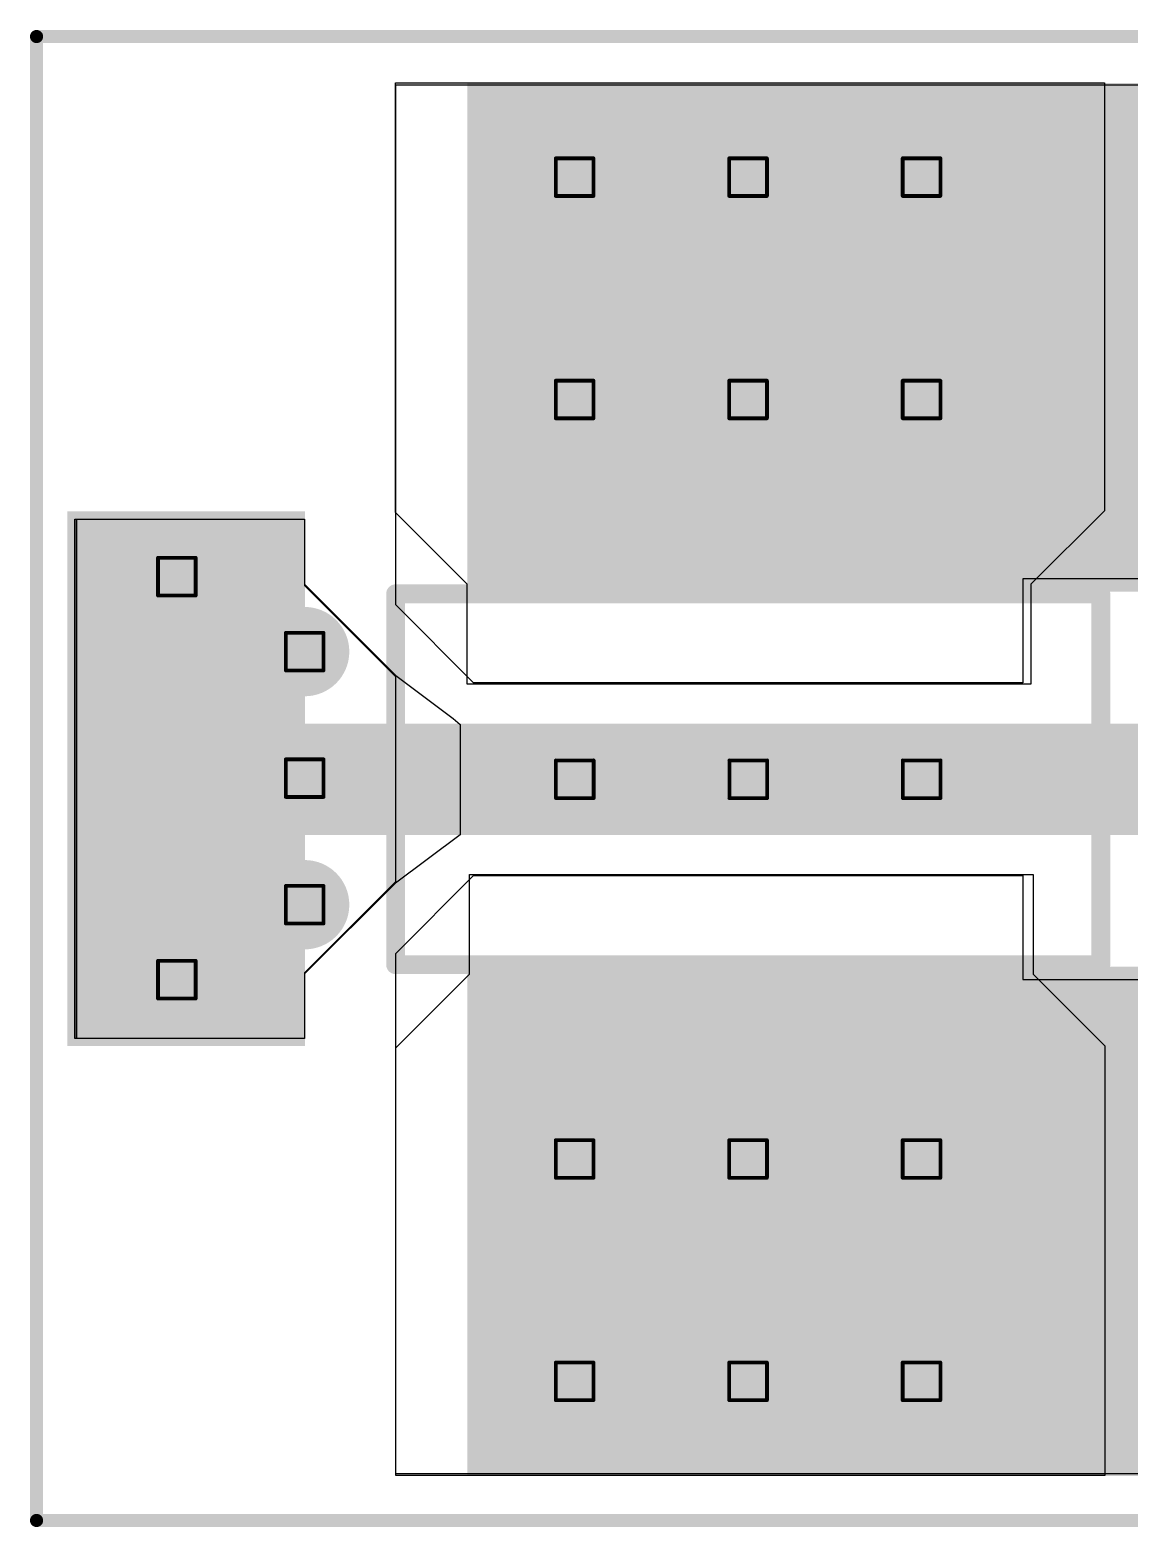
# Model space of a CAD drawing. Header units: inches. Extents: x 95 to 271, y 81 to 124.
# Drawn here: x 97.41 to 112.22, y 86.91 to 107.09 of the extents above; entities that cross this region are included whole.
import ezdxf

# ---------------------------------------------------------------- set-up
doc = ezdxf.new("R2010")
doc.units = ezdxf.units.IN
for name, color, linetype in [('Board Outline', 216, 'Continuous'), ('Bottom Layer', 5, 'Continuous'), ('Bottom Overlay', 54, 'Continuous'), ('Bottom Paste', 16, 'Continuous'), ('Bottom Solder', 6, 'Continuous'), ('Drill Drawing', 1, 'Continuous'), ('Top Layer', 1, 'Continuous'), ('Top Overlay', 2, 'Continuous'), ('Top Paste', 8, 'Continuous'), ('Top Solder', 216, 'Continuous'), ('Via Holes', 16, 'Continuous')]:
    doc.layers.add(name, color=color, linetype=linetype)

# ---------------------------------------------------------------- blocks, each defined once
blk = doc.blocks.new('3_4___T____P___SMD_B_4')
at = {"layer": 'Bottom Layer'}
blk.add_hatch(color=5, dxfattribs=at).paths.add_polyline_path([(-1.5, 2), (1.5, 2), (1.5, -2), (-1.5, -2)])
at = {"layer": 'Bottom Paste'}
blk.add_hatch(color=16, dxfattribs=at).paths.add_polyline_path([(-1.5, 2), (1.5, 2), (1.5, -2), (-1.5, -2)])
at = {"layer": 'Bottom Solder'}
blk.add_hatch(color=6, dxfattribs=at).paths.add_polyline_path([(-1.602, 2.102), (1.602, 2.102), (1.602, -2.102), (-1.602, -2.102)])
blk = doc.blocks.new('3_4___T____P___SMD_5')
at = {"layer": 'Top Layer'}
blk.add_hatch(color=1, dxfattribs=at).paths.add_polyline_path([(-1.5, 2), (1.5, 2), (1.5, -2), (-1.5, -2)])
at = {"layer": 'Top Paste'}
blk.add_hatch(color=8, dxfattribs=at).paths.add_polyline_path([(-1.5, 2), (1.5, 2), (1.5, -2), (-1.5, -2)])
at = {"layer": 'Top Solder'}
blk.add_hatch(color=216, dxfattribs=at).paths.add_polyline_path([(-1.602, 2.102), (1.602, 2.102), (1.602, -2.102), (-1.602, -2.102)])
blk = doc.blocks.new('3_4___T____P___SMD_B_12')
at = {"layer": 'Bottom Layer'}
blk.add_hatch(color=5, dxfattribs=at).paths.add_polyline_path([(-1.5, 2), (1.5, 2), (1.5, -2), (-1.5, -2)])
at = {"layer": 'Bottom Paste'}
blk.add_hatch(color=16, dxfattribs=at).paths.add_polyline_path([(-1.5, 2), (1.5, 2), (1.5, -2), (-1.5, -2)])
at = {"layer": 'Bottom Solder'}
blk.add_hatch(color=6, dxfattribs=at).paths.add_polyline_path([(-1.602, 2.102), (1.602, 2.102), (1.602, -2.102), (-1.602, -2.102)])
blk = doc.blocks.new('3_4___T____P___SMD_13')
at = {"layer": 'Top Layer'}
blk.add_hatch(color=1, dxfattribs=at).paths.add_polyline_path([(-1.5, 2), (1.5, 2), (1.5, -2), (-1.5, -2)])
at = {"layer": 'Top Paste'}
blk.add_hatch(color=8, dxfattribs=at).paths.add_polyline_path([(-1.5, 2), (1.5, 2), (1.5, -2), (-1.5, -2)])
at = {"layer": 'Top Solder'}
blk.add_hatch(color=216, dxfattribs=at).paths.add_polyline_path([(-1.602, 2.102), (1.602, 2.102), (1.602, -2.102), (-1.602, -2.102)])
blk = doc.blocks.new('10X10MM_TEST_PAD_SMD_17')
at = {"layer": 'Top Layer'}
blk.add_hatch(color=1, dxfattribs=at).paths.add_polyline_path([(-3.5, 1.5), (3.5, 1.5), (3.5, -1.5), (-3.5, -1.5)])
at = {"layer": 'Top Paste'}
blk.add_hatch(color=8, dxfattribs=at).paths.add_polyline_path([(-3.5, 1.5), (3.5, 1.5), (3.5, -1.5), (-3.5, -1.5)])
at = {"layer": 'Top Solder'}
blk.add_hatch(color=216, dxfattribs=at).paths.add_polyline_path([(-3.602, 1.602), (3.602, 1.602), (3.602, -1.602), (-3.602, -1.602)])
blk = doc.blocks.new('SCP60_4__B_21')
at = {"layer": 'Bottom Overlay', "const_width": 0.254}
for points in [[(-4.75, 2.5), (-4.75, -2.5)], [(4.75, 2.5), (-4.75, 2.5)], [(4.75, 2.5), (4.75, -2.5)], [(4.75, -2.5), (-4.75, -2.5)]]:
    blk.add_lwpolyline(points, dxfattribs=at)
at = {"layer": 'Bottom Overlay', "const_width": 0.127}
for points in [[(-4.814, 2.5, 1), (-4.687, 2.5, 1)], [(-4.814, 2.5, 1), (-4.687, 2.5, 1)], [(4.686, 2.5, 1), (4.813, 2.5, 1)], [(4.686, 2.5, 1), (4.813, 2.5, 1)], [(-4.814, -2.5, 1), (-4.687, -2.5, 1)], [(-4.814, -2.5, 1), (-4.687, -2.5, 1)], [(4.686, -2.5, 1), (4.813, -2.5, 1)], [(4.686, -2.5, 1), (4.813, -2.5, 1)]]:
    blk.add_lwpolyline(points, format="xyb", close=True, dxfattribs=at)
blk = doc.blocks.new('SCP60_4__22')
at = {"layer": 'Top Overlay', "const_width": 0.254}
for points in [[(-4.75, -2.5), (-4.75, 2.5)], [(-4.75, 2.5), (4.75, 2.5)], [(4.75, -2.5), (4.75, 2.5)], [(-4.75, -2.5), (4.75, -2.5)]]:
    blk.add_lwpolyline(points, dxfattribs=at)
at = {"layer": 'Top Overlay', "const_width": 0.127}
for points in [[(-4.814, 2.5, 1), (-4.687, 2.5, 1)], [(-4.814, 2.5, 1), (-4.687, 2.5, 1)], [(4.686, 2.5, 1), (4.813, 2.5, 1)], [(4.686, 2.5, 1), (4.813, 2.5, 1)], [(-4.814, -2.5, 1), (-4.687, -2.5, 1)], [(-4.814, -2.5, 1), (-4.687, -2.5, 1)], [(4.686, -2.5, 1), (4.813, -2.5, 1)], [(4.686, -2.5, 1), (4.813, -2.5, 1)]]:
    blk.add_lwpolyline(points, format="xyb", close=True, dxfattribs=at)

msp = doc.modelspace()

# ---------------------------------------------------------------- hatches: boundary and pattern name
at = {"layer": 'Bottom Layer'}
h = msp.add_hatch(color=5, dxfattribs=at)
edge = h.paths.add_edge_path()
edge.add_arc((104.75, 105.105), 0.5, 0, 360)
h = msp.add_hatch(color=5, dxfattribs=at)
edge = h.paths.add_edge_path()
edge.add_arc((107.087, 105.105), 0.5, 0, 360)
h = msp.add_hatch(color=5, dxfattribs=at)
edge = h.paths.add_edge_path()
edge.add_arc((109.424, 105.105), 0.5, 0, 360)
h = msp.add_hatch(color=5, dxfattribs=at)
edge = h.paths.add_edge_path()
edge.add_arc((104.75, 102.108), 0.5, 0, 360)
h = msp.add_hatch(color=5, dxfattribs=at)
edge = h.paths.add_edge_path()
edge.add_arc((107.087, 102.108), 0.5, 0, 360)
h = msp.add_hatch(color=5, dxfattribs=at)
edge = h.paths.add_edge_path()
edge.add_arc((109.424, 102.108), 0.5, 0, 360)
h = msp.add_hatch(color=5, dxfattribs=at)
edge = h.paths.add_edge_path()
edge.add_arc((99.39, 99.72), 0.5, 0, 360)
h = msp.add_hatch(color=5, dxfattribs=at)
edge = h.paths.add_edge_path()
edge.add_arc((101.112, 98.71), 0.5, 0, 360)
h = msp.add_hatch(color=5, dxfattribs=at)
edge = h.paths.add_edge_path()
edge.add_arc((101.112, 97.005), 0.5, 0, 360)
h = msp.add_hatch(color=5, dxfattribs=at)
edge = h.paths.add_edge_path()
edge.add_arc((104.752, 96.99), 0.5, 0, 360)
h = msp.add_hatch(color=5, dxfattribs=at)
edge = h.paths.add_edge_path()
edge.add_arc((107.089, 96.99), 0.5, 0, 360)
h = msp.add_hatch(color=5, dxfattribs=at)
edge = h.paths.add_edge_path()
edge.add_arc((109.426, 96.99), 0.5, 0, 360)
h = msp.add_hatch(color=5, dxfattribs=at)
edge = h.paths.add_edge_path()
edge.add_arc((101.112, 95.299), 0.5, 0, 360)
h = msp.add_hatch(color=5, dxfattribs=at)
edge = h.paths.add_edge_path()
edge.add_arc((99.39, 94.289), 0.5, 0, 360)
h = msp.add_hatch(color=5, dxfattribs=at)
edge = h.paths.add_edge_path()
edge.add_arc((104.75, 91.872), 0.5, 0, 360)
h = msp.add_hatch(color=5, dxfattribs=at)
edge = h.paths.add_edge_path()
edge.add_arc((107.087, 91.872), 0.5, 0, 360)
h = msp.add_hatch(color=5, dxfattribs=at)
edge = h.paths.add_edge_path()
edge.add_arc((109.424, 91.872), 0.5, 0, 360)
h = msp.add_hatch(color=5, dxfattribs=at)
edge = h.paths.add_edge_path()
edge.add_arc((104.75, 88.875), 0.5, 0, 360)
h = msp.add_hatch(color=5, dxfattribs=at)
edge = h.paths.add_edge_path()
edge.add_arc((107.087, 88.875), 0.5, 0, 360)
h = msp.add_hatch(color=5, dxfattribs=at)
edge = h.paths.add_edge_path()
edge.add_arc((109.424, 88.875), 0.5, 0, 360)
at = {"layer": 'Bottom Solder'}
for points in [[(103.302, 99.517), (142.011, 99.517), (142.011, 106.375), (103.302, 106.375)], [(103.302, 87.599), (142.011, 87.599), (142.011, 94.457), (103.302, 94.457)]]:
    msp.add_hatch(color=6, dxfattribs=at).paths.add_polyline_path(points)
h = msp.add_hatch(color=6, dxfattribs=at)
edge = h.paths.add_edge_path()
edge.add_arc((104.75, 105.105), 0.602, 0, 360)
h = msp.add_hatch(color=6, dxfattribs=at)
edge = h.paths.add_edge_path()
edge.add_arc((107.087, 105.105), 0.602, 0, 360)
h = msp.add_hatch(color=6, dxfattribs=at)
edge = h.paths.add_edge_path()
edge.add_arc((109.424, 105.105), 0.602, 0, 360)
h = msp.add_hatch(color=6, dxfattribs=at)
edge = h.paths.add_edge_path()
edge.add_arc((104.75, 102.108), 0.602, 0, 360)
h = msp.add_hatch(color=6, dxfattribs=at)
edge = h.paths.add_edge_path()
edge.add_arc((107.087, 102.108), 0.602, 0, 360)
h = msp.add_hatch(color=6, dxfattribs=at)
edge = h.paths.add_edge_path()
edge.add_arc((109.424, 102.108), 0.602, 0, 360)
h = msp.add_hatch(color=6, dxfattribs=at)
edge = h.paths.add_edge_path()
edge.add_arc((99.39, 99.72), 0.602, 0, 360)
h = msp.add_hatch(color=6, dxfattribs=at)
edge = h.paths.add_edge_path()
edge.add_arc((101.112, 98.71), 0.602, 0, 360)
h = msp.add_hatch(color=6, dxfattribs=at)
edge = h.paths.add_edge_path()
edge.add_arc((101.112, 97.005), 0.602, 0, 360)
h = msp.add_hatch(color=6, dxfattribs=at)
edge = h.paths.add_edge_path()
edge.add_arc((104.752, 96.99), 0.602, 0, 360)
h = msp.add_hatch(color=6, dxfattribs=at)
edge = h.paths.add_edge_path()
edge.add_arc((107.089, 96.99), 0.602, 0, 360)
h = msp.add_hatch(color=6, dxfattribs=at)
edge = h.paths.add_edge_path()
edge.add_arc((109.426, 96.99), 0.602, 0, 360)
h = msp.add_hatch(color=6, dxfattribs=at)
edge = h.paths.add_edge_path()
edge.add_arc((101.112, 95.299), 0.602, 0, 360)
h = msp.add_hatch(color=6, dxfattribs=at)
edge = h.paths.add_edge_path()
edge.add_arc((99.39, 94.289), 0.602, 0, 360)
h = msp.add_hatch(color=6, dxfattribs=at)
edge = h.paths.add_edge_path()
edge.add_arc((104.75, 91.872), 0.602, 0, 360)
h = msp.add_hatch(color=6, dxfattribs=at)
edge = h.paths.add_edge_path()
edge.add_arc((107.087, 91.872), 0.602, 0, 360)
h = msp.add_hatch(color=6, dxfattribs=at)
edge = h.paths.add_edge_path()
edge.add_arc((109.424, 91.872), 0.602, 0, 360)
h = msp.add_hatch(color=6, dxfattribs=at)
edge = h.paths.add_edge_path()
edge.add_arc((104.75, 88.875), 0.602, 0, 360)
h = msp.add_hatch(color=6, dxfattribs=at)
edge = h.paths.add_edge_path()
edge.add_arc((107.087, 88.875), 0.602, 0, 360)
h = msp.add_hatch(color=6, dxfattribs=at)
edge = h.paths.add_edge_path()
edge.add_arc((109.424, 88.875), 0.602, 0, 360)
at = {"layer": 'Top Layer'}
h = msp.add_hatch(color=1, dxfattribs=at)
edge = h.paths.add_edge_path()
edge.add_arc((104.75, 105.105), 0.5, 0, 360)
h = msp.add_hatch(color=1, dxfattribs=at)
edge = h.paths.add_edge_path()
edge.add_arc((107.087, 105.105), 0.5, 0, 360)
h = msp.add_hatch(color=1, dxfattribs=at)
edge = h.paths.add_edge_path()
edge.add_arc((109.424, 105.105), 0.5, 0, 360)
h = msp.add_hatch(color=1, dxfattribs=at)
edge = h.paths.add_edge_path()
edge.add_arc((104.75, 102.108), 0.5, 0, 360)
h = msp.add_hatch(color=1, dxfattribs=at)
edge = h.paths.add_edge_path()
edge.add_arc((107.087, 102.108), 0.5, 0, 360)
h = msp.add_hatch(color=1, dxfattribs=at)
edge = h.paths.add_edge_path()
edge.add_arc((109.424, 102.108), 0.5, 0, 360)
h = msp.add_hatch(color=1, dxfattribs=at)
edge = h.paths.add_edge_path()
edge.add_arc((99.39, 99.72), 0.5, 0, 360)
h = msp.add_hatch(color=1, dxfattribs=at)
edge = h.paths.add_edge_path()
edge.add_arc((101.112, 98.71), 0.5, 0, 360)
h = msp.add_hatch(color=1, dxfattribs=at)
edge = h.paths.add_edge_path()
edge.add_arc((101.112, 97.005), 0.5, 0, 360)
h = msp.add_hatch(color=1, dxfattribs=at)
edge = h.paths.add_edge_path()
edge.add_arc((104.752, 96.99), 0.5, 0, 360)
h = msp.add_hatch(color=1, dxfattribs=at)
edge = h.paths.add_edge_path()
edge.add_arc((107.089, 96.99), 0.5, 0, 360)
h = msp.add_hatch(color=1, dxfattribs=at)
edge = h.paths.add_edge_path()
edge.add_arc((109.426, 96.99), 0.5, 0, 360)
h = msp.add_hatch(color=1, dxfattribs=at)
edge = h.paths.add_edge_path()
edge.add_arc((101.112, 95.299), 0.5, 0, 360)
h = msp.add_hatch(color=1, dxfattribs=at)
edge = h.paths.add_edge_path()
edge.add_arc((99.39, 94.289), 0.5, 0, 360)
h = msp.add_hatch(color=1, dxfattribs=at)
edge = h.paths.add_edge_path()
edge.add_arc((104.75, 91.872), 0.5, 0, 360)
h = msp.add_hatch(color=1, dxfattribs=at)
edge = h.paths.add_edge_path()
edge.add_arc((107.087, 91.872), 0.5, 0, 360)
h = msp.add_hatch(color=1, dxfattribs=at)
edge = h.paths.add_edge_path()
edge.add_arc((109.424, 91.872), 0.5, 0, 360)
h = msp.add_hatch(color=1, dxfattribs=at)
edge = h.paths.add_edge_path()
edge.add_arc((104.75, 88.875), 0.5, 0, 360)
h = msp.add_hatch(color=1, dxfattribs=at)
edge = h.paths.add_edge_path()
edge.add_arc((107.087, 88.875), 0.5, 0, 360)
h = msp.add_hatch(color=1, dxfattribs=at)
edge = h.paths.add_edge_path()
edge.add_arc((109.424, 88.875), 0.5, 0, 360)
at = {"layer": 'Top Solder'}
for points in [[(103.302, 99.517), (142.011, 99.517), (142.011, 106.375), (103.302, 106.375)], [(103.302, 87.608), (142.011, 87.608), (142.011, 94.466), (103.302, 94.466)]]:
    msp.add_hatch(color=216, dxfattribs=at).paths.add_polyline_path(points)
h = msp.add_hatch(color=216, dxfattribs=at)
edge = h.paths.add_edge_path()
edge.add_arc((104.75, 105.105), 0.602, 0, 360)
h = msp.add_hatch(color=216, dxfattribs=at)
edge = h.paths.add_edge_path()
edge.add_arc((107.087, 105.105), 0.602, 0, 360)
h = msp.add_hatch(color=216, dxfattribs=at)
edge = h.paths.add_edge_path()
edge.add_arc((109.424, 105.105), 0.602, 0, 360)
h = msp.add_hatch(color=216, dxfattribs=at)
edge = h.paths.add_edge_path()
edge.add_arc((104.75, 102.108), 0.602, 0, 360)
h = msp.add_hatch(color=216, dxfattribs=at)
edge = h.paths.add_edge_path()
edge.add_arc((107.087, 102.108), 0.602, 0, 360)
h = msp.add_hatch(color=216, dxfattribs=at)
edge = h.paths.add_edge_path()
edge.add_arc((109.424, 102.108), 0.602, 0, 360)
h = msp.add_hatch(color=216, dxfattribs=at)
edge = h.paths.add_edge_path()
edge.add_arc((99.39, 99.72), 0.602, 0, 360)
h = msp.add_hatch(color=216, dxfattribs=at)
edge = h.paths.add_edge_path()
edge.add_arc((101.112, 98.71), 0.602, 0, 360)
h = msp.add_hatch(color=216, dxfattribs=at)
edge = h.paths.add_edge_path()
edge.add_arc((101.112, 97.005), 0.602, 0, 360)
h = msp.add_hatch(color=216, dxfattribs=at)
edge = h.paths.add_edge_path()
edge.add_arc((104.752, 96.99), 0.602, 0, 360)
h = msp.add_hatch(color=216, dxfattribs=at)
edge = h.paths.add_edge_path()
edge.add_arc((107.089, 96.99), 0.602, 0, 360)
h = msp.add_hatch(color=216, dxfattribs=at)
edge = h.paths.add_edge_path()
edge.add_arc((109.426, 96.99), 0.602, 0, 360)
h = msp.add_hatch(color=216, dxfattribs=at)
edge = h.paths.add_edge_path()
edge.add_arc((101.112, 95.299), 0.602, 0, 360)
h = msp.add_hatch(color=216, dxfattribs=at)
edge = h.paths.add_edge_path()
edge.add_arc((99.39, 94.289), 0.602, 0, 360)
h = msp.add_hatch(color=216, dxfattribs=at)
edge = h.paths.add_edge_path()
edge.add_arc((104.75, 91.872), 0.602, 0, 360)
h = msp.add_hatch(color=216, dxfattribs=at)
edge = h.paths.add_edge_path()
edge.add_arc((107.087, 91.872), 0.602, 0, 360)
h = msp.add_hatch(color=216, dxfattribs=at)
edge = h.paths.add_edge_path()
edge.add_arc((109.424, 91.872), 0.602, 0, 360)
h = msp.add_hatch(color=216, dxfattribs=at)
edge = h.paths.add_edge_path()
edge.add_arc((104.75, 88.875), 0.602, 0, 360)
h = msp.add_hatch(color=216, dxfattribs=at)
edge = h.paths.add_edge_path()
edge.add_arc((107.087, 88.875), 0.602, 0, 360)
h = msp.add_hatch(color=216, dxfattribs=at)
edge = h.paths.add_edge_path()
edge.add_arc((109.424, 88.875), 0.602, 0, 360)
at = {"layer": 'Via Holes'}
h = msp.add_hatch(color=7, dxfattribs=at)
edge = h.paths.add_edge_path()
edge.add_arc((104.75, 105.105), 0.25, 0, 360)
h = msp.add_hatch(color=7, dxfattribs=at)
edge = h.paths.add_edge_path()
edge.add_arc((107.087, 105.105), 0.25, 0, 360)
h = msp.add_hatch(color=7, dxfattribs=at)
edge = h.paths.add_edge_path()
edge.add_arc((109.424, 105.105), 0.25, 0, 360)
h = msp.add_hatch(color=7, dxfattribs=at)
edge = h.paths.add_edge_path()
edge.add_arc((104.75, 102.108), 0.25, 0, 360)
h = msp.add_hatch(color=7, dxfattribs=at)
edge = h.paths.add_edge_path()
edge.add_arc((107.087, 102.108), 0.25, 0, 360)
h = msp.add_hatch(color=7, dxfattribs=at)
edge = h.paths.add_edge_path()
edge.add_arc((109.424, 102.108), 0.25, 0, 360)
h = msp.add_hatch(color=7, dxfattribs=at)
edge = h.paths.add_edge_path()
edge.add_arc((99.39, 99.72), 0.25, 0, 360)
h = msp.add_hatch(color=7, dxfattribs=at)
edge = h.paths.add_edge_path()
edge.add_arc((101.112, 98.71), 0.25, 0, 360)
h = msp.add_hatch(color=7, dxfattribs=at)
edge = h.paths.add_edge_path()
edge.add_arc((101.112, 97.005), 0.25, 0, 360)
h = msp.add_hatch(color=7, dxfattribs=at)
edge = h.paths.add_edge_path()
edge.add_arc((104.752, 96.99), 0.25, 0, 360)
h = msp.add_hatch(color=7, dxfattribs=at)
edge = h.paths.add_edge_path()
edge.add_arc((107.089, 96.99), 0.25, 0, 360)
h = msp.add_hatch(color=7, dxfattribs=at)
edge = h.paths.add_edge_path()
edge.add_arc((109.426, 96.99), 0.25, 0, 360)
h = msp.add_hatch(color=7, dxfattribs=at)
edge = h.paths.add_edge_path()
edge.add_arc((101.112, 95.299), 0.25, 0, 360)
h = msp.add_hatch(color=7, dxfattribs=at)
edge = h.paths.add_edge_path()
edge.add_arc((99.39, 94.289), 0.25, 0, 360)
h = msp.add_hatch(color=7, dxfattribs=at)
edge = h.paths.add_edge_path()
edge.add_arc((104.75, 91.872), 0.25, 0, 360)
h = msp.add_hatch(color=7, dxfattribs=at)
edge = h.paths.add_edge_path()
edge.add_arc((107.087, 91.872), 0.25, 0, 360)
h = msp.add_hatch(color=7, dxfattribs=at)
edge = h.paths.add_edge_path()
edge.add_arc((109.424, 91.872), 0.25, 0, 360)
h = msp.add_hatch(color=7, dxfattribs=at)
edge = h.paths.add_edge_path()
edge.add_arc((104.75, 88.875), 0.25, 0, 360)
h = msp.add_hatch(color=7, dxfattribs=at)
edge = h.paths.add_edge_path()
edge.add_arc((107.087, 88.875), 0.25, 0, 360)
h = msp.add_hatch(color=7, dxfattribs=at)
edge = h.paths.add_edge_path()
edge.add_arc((109.424, 88.875), 0.25, 0, 360)

# ---------------------------------------------------------------- linework, layer by layer
at = {"layer": 'Board Outline', "const_width": 0.178}
for points in [[(97.5, 107), (143.5, 107)], [(97.5, 87), (97.5, 107)], [(97.5, 87), (143.5, 87)]]:
    msp.add_lwpolyline(points, dxfattribs=at)
at = {"layer": 'Board Outline', "const_width": 0.0889}
for points in [[(97.456, 107, 1), (97.544, 107, 1)], [(97.456, 107, 1), (97.544, 107, 1)], [(97.456, 87, 1), (97.544, 87, 1)], [(97.456, 87, 1), (97.544, 87, 1)]]:
    msp.add_lwpolyline(points, format="xyb", close=True, dxfattribs=at)
at = {"layer": 'Bottom Layer'}
for p, q in [((102.339, 99.339), (102.339, 106.35)), ((102.339, 106.35), (143.027, 106.35)), ((98.019, 93.497), (98.019, 100.497)), ((98.019, 100.497), (101.112, 100.497)), ((101.112, 100.497), (101.112, 99.617)), ((113.794, 99.689), (110.789, 99.689)), ((110.789, 99.689), (110.789, 98.289)), ((101.112, 99.617), (102.339, 98.39)), ((103.389, 98.289), (102.339, 99.339)), ((102.339, 98.39), (103.114, 97.809)), ((110.789, 98.289), (103.389, 98.289)), ((103.114, 97.809), (103.208, 97.73)), ((103.208, 97.73), (103.208, 96.242)), ((103.208, 96.242), (102.337, 95.59)), ((102.339, 94.641), (103.389, 95.691)), ((103.389, 95.691), (110.789, 95.691)), ((110.789, 95.691), (110.789, 94.291)), ((102.337, 95.59), (101.112, 94.366)), ((102.339, 87.63), (102.339, 94.641)), ((101.112, 94.366), (101.112, 93.497)), ((110.789, 94.291), (113.794, 94.291)), ((101.112, 93.497), (98.019, 93.497)), ((143.027, 87.63), (102.339, 87.63))]:
    msp.add_line(p, q, dxfattribs=at)
at = {"layer": 'Bottom Layer', "const_width": 1.5}
for points in [[(102.939, 96.99), (104.752, 96.99)], [(104.752, 96.99), (109.426, 96.99)], [(109.426, 96.99), (115.131, 96.99)]]:
    msp.add_lwpolyline(points, dxfattribs=at)
at = {"layer": 'Bottom Layer', "const_width": 0.75}
for points in [[(102.564, 96.99, 1), (103.314, 96.99, 1)], [(104.377, 96.99, 1), (105.127, 96.99, 1)], [(104.377, 96.99, 1), (105.127, 96.99, 1)], [(109.051, 96.99, 1), (109.801, 96.99, 1)], [(109.051, 96.99, 1), (109.801, 96.99, 1)]]:
    msp.add_lwpolyline(points, format="xyb", close=True, dxfattribs=at)
at = {"layer": 'Bottom Solder'}
for p, q in [((102.337, 100.584), (102.337, 106.375)), ((102.337, 106.375), (111.887, 106.375)), ((111.887, 106.375), (111.887, 100.609)), ((98.019, 93.497), (98.019, 100.497)), ((98.019, 100.497), (101.112, 100.497)), ((101.112, 100.497), (101.112, 99.599)), ((103.302, 99.619), (102.337, 100.584)), ((111.887, 100.609), (110.896, 99.619)), ((101.112, 99.599), (102.337, 98.374)), ((103.302, 98.273), (103.302, 99.619)), ((110.896, 99.619), (110.896, 98.273)), ((102.337, 98.374), (102.337, 95.606)), ((110.896, 98.273), (103.302, 98.273)), ((103.332, 94.361), (103.332, 95.707)), ((103.332, 95.707), (110.927, 95.707)), ((110.927, 95.707), (110.927, 94.361)), ((102.337, 95.606), (101.112, 94.381)), ((101.112, 94.381), (101.112, 93.497)), ((102.342, 93.371), (103.332, 94.361)), ((110.927, 94.361), (111.892, 93.396)), ((101.112, 93.497), (98.019, 93.497)), ((102.342, 87.605), (102.342, 93.371)), ((111.892, 93.396), (111.892, 87.605)), ((111.892, 87.605), (102.342, 87.605))]:
    msp.add_line(p, q, dxfattribs=at)
at = {"layer": 'Drill Drawing', "const_width": 0.0508}
for points in [[(104.496, 105.359), (105.004, 105.359)], [(104.496, 104.851), (104.496, 105.359)], [(105.004, 104.851), (105.004, 105.359)], [(106.833, 105.359), (107.341, 105.359)], [(106.833, 104.851), (106.833, 105.359)], [(107.341, 104.851), (107.341, 105.359)], [(109.17, 105.359), (109.678, 105.359)], [(109.17, 104.851), (109.17, 105.359)], [(109.678, 104.851), (109.678, 105.359)], [(104.496, 104.851), (105.004, 104.851)], [(106.833, 104.851), (107.341, 104.851)], [(109.17, 104.851), (109.678, 104.851)], [(104.496, 102.362), (105.004, 102.362)], [(104.496, 101.854), (104.496, 102.362)], [(105.004, 101.854), (105.004, 102.362)], [(106.833, 102.362), (107.341, 102.362)], [(106.833, 101.854), (106.833, 102.362)], [(107.341, 101.854), (107.341, 102.362)], [(109.17, 102.362), (109.678, 102.362)], [(109.17, 101.854), (109.17, 102.362)], [(109.678, 101.854), (109.678, 102.362)], [(104.496, 101.854), (105.004, 101.854)], [(106.833, 101.854), (107.341, 101.854)], [(109.17, 101.854), (109.678, 101.854)], [(99.136, 99.974), (99.644, 99.974)], [(99.136, 99.466), (99.136, 99.974)], [(99.644, 99.466), (99.644, 99.974)], [(99.136, 99.466), (99.644, 99.466)], [(100.858, 98.964), (101.366, 98.964)], [(100.858, 98.456), (100.858, 98.964)], [(101.366, 98.456), (101.366, 98.964)], [(100.858, 98.456), (101.366, 98.456)], [(100.858, 97.259), (101.366, 97.259)], [(100.858, 96.751), (100.858, 97.259)], [(101.366, 96.751), (101.366, 97.259)], [(104.498, 97.244), (105.006, 97.244)], [(104.498, 96.736), (104.498, 97.244)], [(105.006, 96.736), (105.006, 97.244)], [(106.835, 97.244), (107.343, 97.244)], [(106.835, 96.736), (106.835, 97.244)], [(107.343, 96.736), (107.343, 97.244)], [(109.172, 97.244), (109.68, 97.244)], [(109.172, 96.736), (109.172, 97.244)], [(109.68, 96.736), (109.68, 97.244)], [(100.858, 96.751), (101.366, 96.751)], [(104.498, 96.736), (105.006, 96.736)], [(106.835, 96.736), (107.343, 96.736)], [(109.172, 96.736), (109.68, 96.736)], [(100.858, 95.553), (101.366, 95.553)], [(100.858, 95.045), (100.858, 95.553)], [(101.366, 95.045), (101.366, 95.553)], [(100.858, 95.045), (101.366, 95.045)], [(99.136, 94.543), (99.644, 94.543)], [(99.136, 94.035), (99.136, 94.543)], [(99.644, 94.035), (99.644, 94.543)], [(99.136, 94.035), (99.644, 94.035)], [(104.496, 92.126), (105.004, 92.126)], [(104.496, 91.618), (104.496, 92.126)], [(105.004, 91.618), (105.004, 92.126)], [(106.833, 92.126), (107.341, 92.126)], [(106.833, 91.618), (106.833, 92.126)], [(107.341, 91.618), (107.341, 92.126)], [(109.17, 92.126), (109.678, 92.126)], [(109.17, 91.618), (109.17, 92.126)], [(109.678, 91.618), (109.678, 92.126)], [(104.496, 91.618), (105.004, 91.618)], [(106.833, 91.618), (107.341, 91.618)], [(109.17, 91.618), (109.678, 91.618)], [(104.496, 89.129), (105.004, 89.129)], [(104.496, 88.621), (104.496, 89.129)], [(105.004, 88.621), (105.004, 89.129)], [(106.833, 89.129), (107.341, 89.129)], [(106.833, 88.621), (106.833, 89.129)], [(107.341, 88.621), (107.341, 89.129)], [(109.17, 89.129), (109.678, 89.129)], [(109.17, 88.621), (109.17, 89.129)], [(109.678, 88.621), (109.678, 89.129)], [(104.496, 88.621), (105.004, 88.621)], [(106.833, 88.621), (107.341, 88.621)], [(109.17, 88.621), (109.678, 88.621)]]:
    msp.add_lwpolyline(points, dxfattribs=at)
at = {"layer": 'Drill Drawing', "const_width": 0.0254}
for points in [[(104.483, 105.359, 1), (104.508, 105.359, 1)], [(104.483, 105.359, 1), (104.508, 105.359, 1)], [(104.991, 105.359, 1), (105.016, 105.359, 1)], [(104.991, 105.359, 1), (105.016, 105.359, 1)], [(106.82, 105.359, 1), (106.845, 105.359, 1)], [(106.82, 105.359, 1), (106.845, 105.359, 1)], [(107.328, 105.359, 1), (107.353, 105.359, 1)], [(107.328, 105.359, 1), (107.353, 105.359, 1)], [(109.157, 105.359, 1), (109.182, 105.359, 1)], [(109.157, 105.359, 1), (109.182, 105.359, 1)], [(109.665, 105.359, 1), (109.69, 105.359, 1)], [(109.665, 105.359, 1), (109.69, 105.359, 1)], [(104.483, 104.851, 1), (104.508, 104.851, 1)], [(104.483, 104.851, 1), (104.508, 104.851, 1)], [(104.991, 104.851, 1), (105.016, 104.851, 1)], [(104.991, 104.851, 1), (105.016, 104.851, 1)], [(106.82, 104.851, 1), (106.845, 104.851, 1)], [(106.82, 104.851, 1), (106.845, 104.851, 1)], [(107.328, 104.851, 1), (107.353, 104.851, 1)], [(107.328, 104.851, 1), (107.353, 104.851, 1)], [(109.157, 104.851, 1), (109.182, 104.851, 1)], [(109.157, 104.851, 1), (109.182, 104.851, 1)], [(109.665, 104.851, 1), (109.69, 104.851, 1)], [(109.665, 104.851, 1), (109.69, 104.851, 1)], [(104.483, 102.362, 1), (104.508, 102.362, 1)], [(104.483, 102.362, 1), (104.508, 102.362, 1)], [(104.991, 102.362, 1), (105.016, 102.362, 1)], [(104.991, 102.362, 1), (105.016, 102.362, 1)], [(106.82, 102.362, 1), (106.845, 102.362, 1)], [(106.82, 102.362, 1), (106.845, 102.362, 1)], [(107.328, 102.362, 1), (107.353, 102.362, 1)], [(107.328, 102.362, 1), (107.353, 102.362, 1)], [(109.157, 102.362, 1), (109.182, 102.362, 1)], [(109.157, 102.362, 1), (109.182, 102.362, 1)], [(109.665, 102.362, 1), (109.69, 102.362, 1)], [(109.665, 102.362, 1), (109.69, 102.362, 1)], [(104.483, 101.854, 1), (104.508, 101.854, 1)], [(104.483, 101.854, 1), (104.508, 101.854, 1)], [(104.991, 101.854, 1), (105.016, 101.854, 1)], [(104.991, 101.854, 1), (105.016, 101.854, 1)], [(106.82, 101.854, 1), (106.845, 101.854, 1)], [(106.82, 101.854, 1), (106.845, 101.854, 1)], [(107.328, 101.854, 1), (107.353, 101.854, 1)], [(107.328, 101.854, 1), (107.353, 101.854, 1)], [(109.157, 101.854, 1), (109.182, 101.854, 1)], [(109.157, 101.854, 1), (109.182, 101.854, 1)], [(109.665, 101.854, 1), (109.69, 101.854, 1)], [(109.665, 101.854, 1), (109.69, 101.854, 1)], [(99.123, 99.974, 1), (99.149, 99.974, 1)], [(99.123, 99.974, 1), (99.149, 99.974, 1)], [(99.631, 99.974, 1), (99.657, 99.974, 1)], [(99.631, 99.974, 1), (99.657, 99.974, 1)], [(99.123, 99.466, 1), (99.149, 99.466, 1)], [(99.123, 99.466, 1), (99.149, 99.466, 1)], [(99.631, 99.466, 1), (99.657, 99.466, 1)], [(99.631, 99.466, 1), (99.657, 99.466, 1)], [(100.846, 98.964, 1), (100.871, 98.964, 1)], [(100.846, 98.964, 1), (100.871, 98.964, 1)], [(101.354, 98.964, 1), (101.379, 98.964, 1)], [(101.354, 98.964, 1), (101.379, 98.964, 1)], [(100.846, 98.456, 1), (100.871, 98.456, 1)], [(100.846, 98.456, 1), (100.871, 98.456, 1)], [(101.354, 98.456, 1), (101.379, 98.456, 1)], [(101.354, 98.456, 1), (101.379, 98.456, 1)], [(100.846, 97.259, 1), (100.871, 97.259, 1)], [(100.846, 97.259, 1), (100.871, 97.259, 1)], [(101.354, 97.259, 1), (101.379, 97.259, 1)], [(101.354, 97.259, 1), (101.379, 97.259, 1)], [(104.485, 97.244, 1), (104.511, 97.244, 1)], [(104.485, 97.244, 1), (104.511, 97.244, 1)], [(104.993, 97.244, 1), (105.019, 97.244, 1)], [(104.993, 97.244, 1), (105.019, 97.244, 1)], [(106.822, 97.244, 1), (106.848, 97.244, 1)], [(106.822, 97.244, 1), (106.848, 97.244, 1)], [(107.33, 97.244, 1), (107.356, 97.244, 1)], [(107.33, 97.244, 1), (107.356, 97.244, 1)], [(109.159, 97.244, 1), (109.185, 97.244, 1)], [(109.159, 97.244, 1), (109.185, 97.244, 1)], [(109.667, 97.244, 1), (109.693, 97.244, 1)], [(109.667, 97.244, 1), (109.693, 97.244, 1)], [(100.846, 96.751, 1), (100.871, 96.751, 1)], [(100.846, 96.751, 1), (100.871, 96.751, 1)], [(101.354, 96.751, 1), (101.379, 96.751, 1)], [(101.354, 96.751, 1), (101.379, 96.751, 1)], [(104.485, 96.736, 1), (104.511, 96.736, 1)], [(104.485, 96.736, 1), (104.511, 96.736, 1)], [(104.993, 96.736, 1), (105.019, 96.736, 1)], [(104.993, 96.736, 1), (105.019, 96.736, 1)], [(106.822, 96.736, 1), (106.848, 96.736, 1)], [(106.822, 96.736, 1), (106.848, 96.736, 1)], [(107.33, 96.736, 1), (107.356, 96.736, 1)], [(107.33, 96.736, 1), (107.356, 96.736, 1)], [(109.159, 96.736, 1), (109.185, 96.736, 1)], [(109.159, 96.736, 1), (109.185, 96.736, 1)], [(109.667, 96.736, 1), (109.693, 96.736, 1)], [(109.667, 96.736, 1), (109.693, 96.736, 1)], [(100.846, 95.553, 1), (100.871, 95.553, 1)], [(100.846, 95.553, 1), (100.871, 95.553, 1)], [(101.354, 95.553, 1), (101.379, 95.553, 1)], [(101.354, 95.553, 1), (101.379, 95.553, 1)], [(100.846, 95.045, 1), (100.871, 95.045, 1)], [(100.846, 95.045, 1), (100.871, 95.045, 1)], [(101.354, 95.045, 1), (101.379, 95.045, 1)], [(101.354, 95.045, 1), (101.379, 95.045, 1)], [(99.123, 94.543, 1), (99.149, 94.543, 1)], [(99.123, 94.543, 1), (99.149, 94.543, 1)], [(99.631, 94.543, 1), (99.657, 94.543, 1)], [(99.631, 94.543, 1), (99.657, 94.543, 1)], [(99.123, 94.035, 1), (99.149, 94.035, 1)], [(99.123, 94.035, 1), (99.149, 94.035, 1)], [(99.631, 94.035, 1), (99.657, 94.035, 1)], [(99.631, 94.035, 1), (99.657, 94.035, 1)], [(104.483, 92.126, 1), (104.508, 92.126, 1)], [(104.483, 92.126, 1), (104.508, 92.126, 1)], [(104.991, 92.126, 1), (105.016, 92.126, 1)], [(104.991, 92.126, 1), (105.016, 92.126, 1)], [(106.82, 92.126, 1), (106.845, 92.126, 1)], [(106.82, 92.126, 1), (106.845, 92.126, 1)], [(107.328, 92.126, 1), (107.353, 92.126, 1)], [(107.328, 92.126, 1), (107.353, 92.126, 1)], [(109.157, 92.126, 1), (109.182, 92.126, 1)], [(109.157, 92.126, 1), (109.182, 92.126, 1)], [(109.665, 92.126, 1), (109.69, 92.126, 1)], [(109.665, 92.126, 1), (109.69, 92.126, 1)], [(104.483, 91.618, 1), (104.508, 91.618, 1)], [(104.483, 91.618, 1), (104.508, 91.618, 1)], [(104.991, 91.618, 1), (105.016, 91.618, 1)], [(104.991, 91.618, 1), (105.016, 91.618, 1)], [(106.82, 91.618, 1), (106.845, 91.618, 1)], [(106.82, 91.618, 1), (106.845, 91.618, 1)], [(107.328, 91.618, 1), (107.353, 91.618, 1)], [(107.328, 91.618, 1), (107.353, 91.618, 1)], [(109.157, 91.618, 1), (109.182, 91.618, 1)], [(109.157, 91.618, 1), (109.182, 91.618, 1)], [(109.665, 91.618, 1), (109.69, 91.618, 1)], [(109.665, 91.618, 1), (109.69, 91.618, 1)], [(104.483, 89.129, 1), (104.508, 89.129, 1)], [(104.483, 89.129, 1), (104.508, 89.129, 1)], [(104.991, 89.129, 1), (105.016, 89.129, 1)], [(104.991, 89.129, 1), (105.016, 89.129, 1)], [(106.82, 89.129, 1), (106.845, 89.129, 1)], [(106.82, 89.129, 1), (106.845, 89.129, 1)], [(107.328, 89.129, 1), (107.353, 89.129, 1)], [(107.328, 89.129, 1), (107.353, 89.129, 1)], [(109.157, 89.129, 1), (109.182, 89.129, 1)], [(109.157, 89.129, 1), (109.182, 89.129, 1)], [(109.665, 89.129, 1), (109.69, 89.129, 1)], [(109.665, 89.129, 1), (109.69, 89.129, 1)], [(104.483, 88.621, 1), (104.508, 88.621, 1)], [(104.483, 88.621, 1), (104.508, 88.621, 1)], [(104.991, 88.621, 1), (105.016, 88.621, 1)], [(104.991, 88.621, 1), (105.016, 88.621, 1)], [(106.82, 88.621, 1), (106.845, 88.621, 1)], [(106.82, 88.621, 1), (106.845, 88.621, 1)], [(107.328, 88.621, 1), (107.353, 88.621, 1)], [(107.328, 88.621, 1), (107.353, 88.621, 1)], [(109.157, 88.621, 1), (109.182, 88.621, 1)], [(109.157, 88.621, 1), (109.182, 88.621, 1)], [(109.665, 88.621, 1), (109.69, 88.621, 1)], [(109.665, 88.621, 1), (109.69, 88.621, 1)]]:
    msp.add_lwpolyline(points, format="xyb", close=True, dxfattribs=at)
at = {"layer": 'Top Layer'}
for p, q in [((102.339, 99.339), (102.339, 106.35)), ((102.339, 106.35), (143.027, 106.35)), ((98.017, 93.497), (98.017, 100.497)), ((98.017, 100.497), (101.112, 100.497)), ((101.112, 100.497), (101.112, 99.617)), ((113.794, 99.689), (110.789, 99.689)), ((110.789, 99.689), (110.789, 98.289)), ((101.112, 99.617), (102.339, 98.39)), ((103.389, 98.289), (102.339, 99.339)), ((102.339, 98.39), (103.114, 97.809)), ((110.789, 98.289), (103.389, 98.289)), ((103.114, 97.809), (103.208, 97.73)), ((103.208, 97.73), (103.208, 96.242)), ((103.208, 96.242), (102.337, 95.59)), ((102.339, 94.641), (103.389, 95.691)), ((103.389, 95.691), (110.789, 95.691)), ((110.789, 95.691), (110.789, 94.291)), ((102.337, 95.59), (101.112, 94.366)), ((102.339, 87.63), (102.339, 94.641)), ((101.112, 94.366), (101.112, 93.497)), ((110.789, 94.291), (113.794, 94.291)), ((101.112, 93.497), (98.017, 93.497)), ((143.027, 87.63), (102.339, 87.63))]:
    msp.add_line(p, q, dxfattribs=at)
at = {"layer": 'Top Layer', "const_width": 1.5}
for points in [[(99.771, 96.99), (104.752, 96.99)], [(104.752, 96.99), (115.131, 96.99)]]:
    msp.add_lwpolyline(points, dxfattribs=at)
at = {"layer": 'Top Layer', "const_width": 0.75}
for points in [[(99.396, 96.99, 1), (100.146, 96.99, 1)], [(104.377, 96.99, 1), (105.127, 96.99, 1)], [(104.377, 96.99, 1), (105.127, 96.99, 1)]]:
    msp.add_lwpolyline(points, format="xyb", close=True, dxfattribs=at)
at = {"layer": 'Top Solder'}
for p, q in [((102.337, 100.584), (102.337, 106.375)), ((102.337, 106.375), (111.887, 106.375)), ((111.887, 106.375), (111.887, 100.609)), ((98.044, 93.497), (98.044, 100.497)), ((98.044, 100.497), (101.112, 100.497)), ((101.112, 100.497), (101.112, 99.599)), ((103.302, 99.619), (102.337, 100.584)), ((111.887, 100.609), (110.896, 99.619)), ((101.112, 99.599), (102.337, 98.374)), ((103.302, 98.273), (103.302, 99.619)), ((110.896, 99.619), (110.896, 98.273)), ((102.337, 98.374), (102.337, 95.606)), ((110.896, 98.273), (103.302, 98.273)), ((103.332, 94.361), (103.332, 95.707)), ((103.332, 95.707), (110.927, 95.707)), ((110.927, 95.707), (110.927, 94.361)), ((102.337, 95.606), (101.112, 94.381)), ((101.112, 94.381), (101.112, 93.497)), ((102.342, 93.371), (103.332, 94.361)), ((110.927, 94.361), (111.892, 93.396)), ((101.112, 93.497), (98.044, 93.497)), ((102.342, 87.605), (102.342, 93.371)), ((111.892, 93.396), (111.892, 87.605)), ((111.892, 87.605), (102.342, 87.605))]:
    msp.add_line(p, q, dxfattribs=at)

# ---------------------------------------------------------------- block references
for name, p, rotation in [('3_4___T____P___SMD_B_4', (107.112, 102.108), 90), ('3_4___T____P___SMD_5', (107.112, 102.108), 90), ('10X10MM_TEST_PAD_SMD_17', (99.517, 96.997), 270), ('SCP60_4__B_21', (107.089, 96.99), 180), ('3_4___T____P___SMD_B_12', (107.112, 91.669), 270), ('3_4___T____P___SMD_13', (107.112, 91.669), 90)]:
    msp.add_blockref(name, p, dxfattribs=dict(rotation=rotation))
msp.add_blockref('SCP60_4__22', (107.089, 96.99))

doc.saveas('drawing.dxf')
